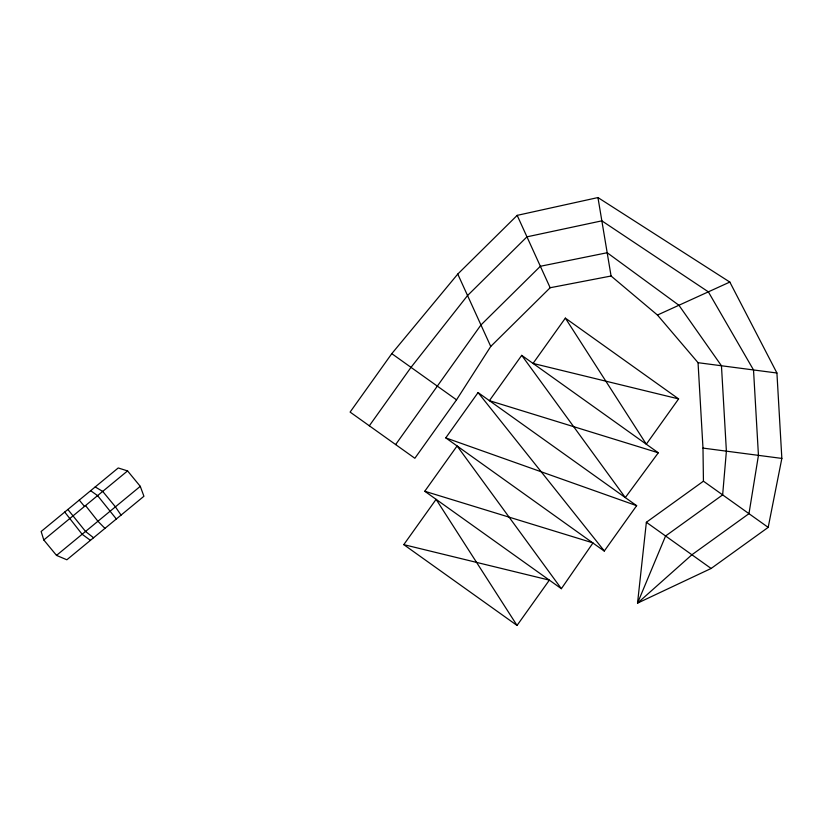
<?xml version="1.0" encoding="UTF-8"?>
<svg xmlns="http://www.w3.org/2000/svg" width="823" height="823" viewBox="0 0 823 823"><rect width="100%" height="100%" fill="white"/><g stroke="black" fill="none" stroke-linecap="round" stroke-linejoin="round"><path stroke-width="1.23" d="M703.439 481.188L646.364 522.276L637.537 603.136L711.123 568.467L768.188 527.378L781.85 458.421L776.922 373.014L729.826 282.063L597.951 197.561L517.173 215.369L457.763 274.069L391.789 353.653L350.104 412.086L414.854 458.277L456.539 399.834L490.745 346.442L550.155 287.741L611.077 276.014L657.454 315.044L698.048 362.696L702.986 448.093L703.439 481.188L768.188 527.378M561.358 588.692L593.002 542.902L424.771 491.259L457.084 445.953L561.358 588.692L424.771 491.259M369.321 425.8L411.006 367.356L467.546 295.55L526.957 236.839L601.85 220.842L708.356 291.856L753.518 369.949L758.446 455.356L748.971 513.665L691.906 554.764L637.537 603.136L665.581 535.989L722.645 494.89L726.39 451.158L721.452 365.762L678.924 305.261L607.179 252.733L540.372 266.271L480.951 324.972L395.637 444.574M445.757 437.877L478.07 392.571L636.642 505.682L604.247 551.091L445.757 437.877L636.642 505.682M521.72 355.351L489.397 400.657L658.307 452.784L625.315 497.596L521.72 355.351L658.307 452.784M403.784 544.641L436.097 499.345L517.039 625.439L549.353 580.133L403.784 544.641L517.039 625.439M565.36 318.12L533.037 363.427L678.615 398.908L646.302 444.214L565.36 318.12L678.615 398.908M43.794 539.97L127.565 470.91L140.28 486.342L143.922 496.259L66.848 559.784L56.509 555.391L43.794 539.97L41.15 531.493L118.224 467.968L127.565 470.91M56.509 555.391L140.28 486.342M657.454 315.044L729.826 282.063M698.048 362.696L776.922 373.014M702.986 448.093L781.85 458.421M95.201 486.938L102.7 491.403L115.415 506.834L121.053 515.116M90.643 490.703L97.587 495.621L116.341 518.994M646.364 522.276L711.123 568.467M391.789 353.653L456.539 399.834M90.437 540.351L82.135 534.261L64.729 512.06M93.565 537.769L85.541 531.452L67.867 509.478M104.953 528.376L97.927 521.257L85.541 505.559M79.255 500.086L84.481 506.423M478.07 392.571L604.329 550.978M517.173 215.369L550.155 287.741M457.763 274.069L490.745 346.442M597.951 197.561L611.077 276.014"/></g></svg>
